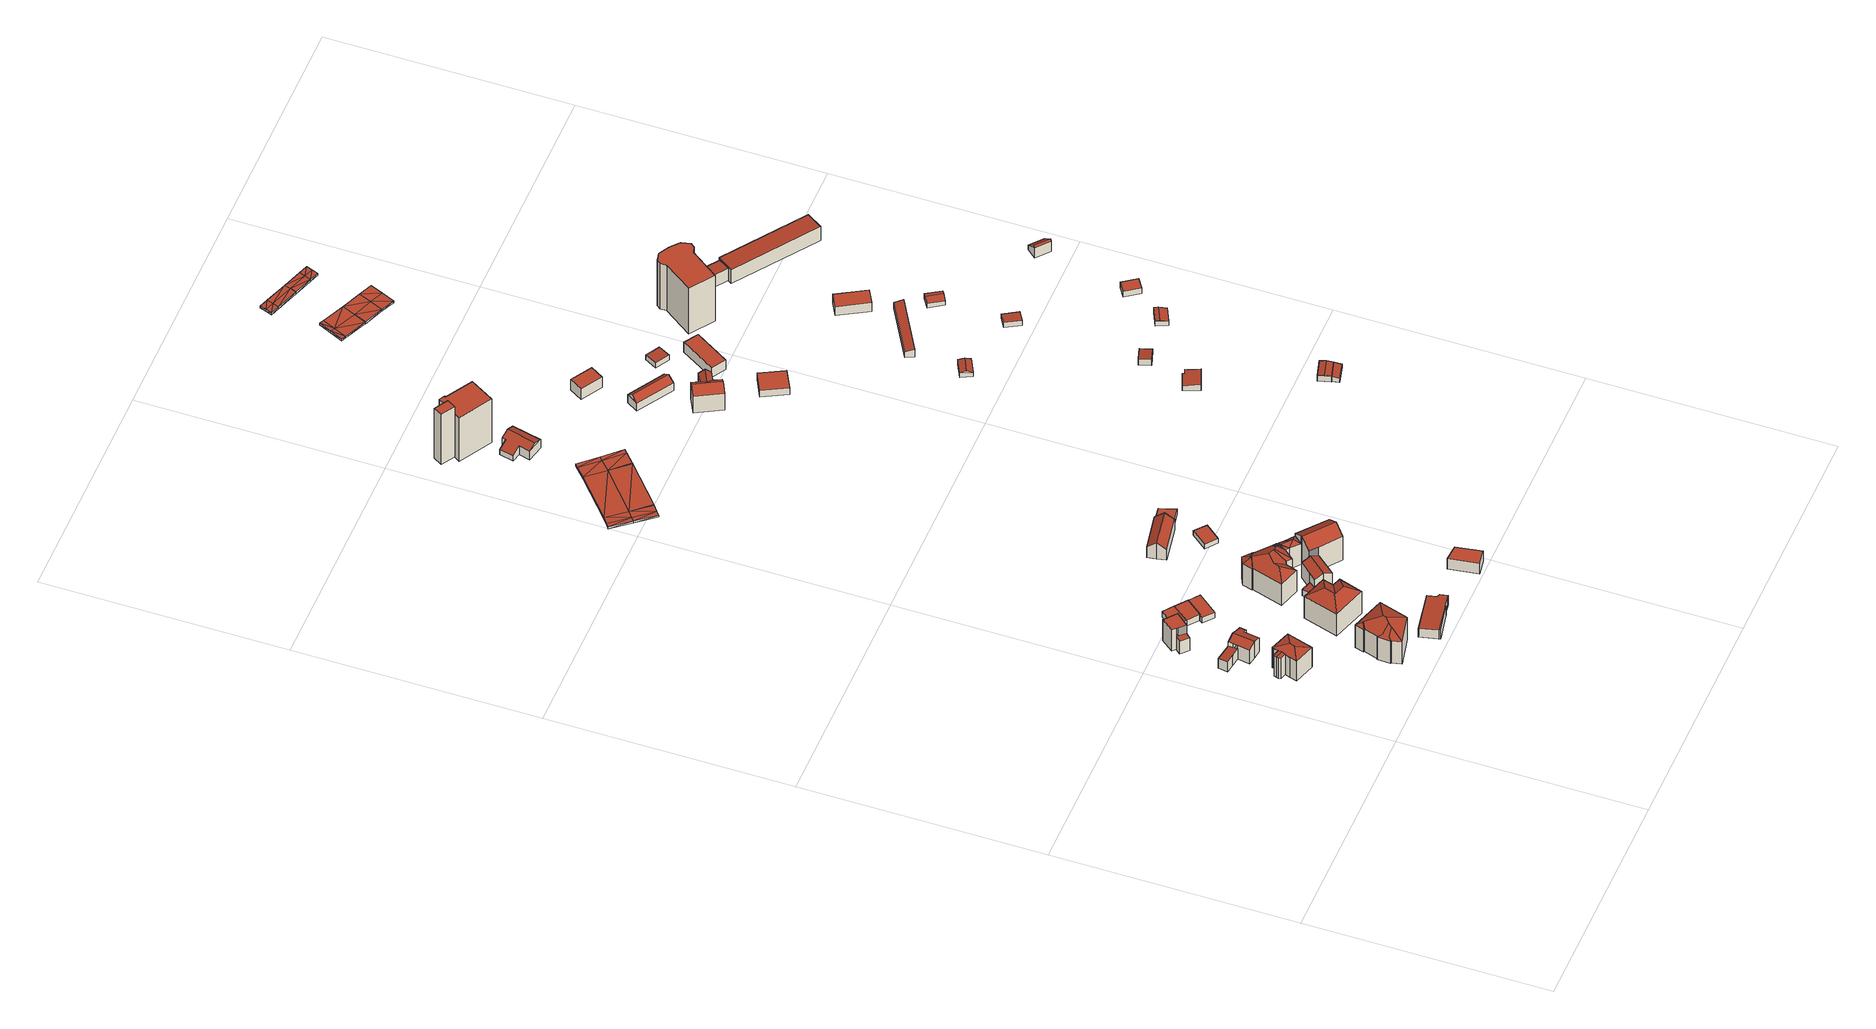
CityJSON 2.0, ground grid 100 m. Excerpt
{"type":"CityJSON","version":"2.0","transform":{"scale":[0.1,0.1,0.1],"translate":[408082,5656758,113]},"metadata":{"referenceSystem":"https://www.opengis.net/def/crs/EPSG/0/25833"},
"CityObjects":{
"building1":{"type":"Building","attributes":{"Gemeindeschluessel":14612000,"Geometrietyp2DReferenz":"3000","function":"31001_9998","roofType":"9999"},"children":["building1-1","building1-2"]},
"building1-1":{"type":"BuildingPart","attributes":{"Dachtyp_tdc":"tdcHipRoof","Dachneigung":15.19,"QualitaetDacherkennung":73,"Geometrietyp2DReferenz":"3000","measuredHeight":11.75,"roofType":"3200"},"parents":["building1"],"geometry":[{"type":"MultiSurface","lod":"2","boundaries":[[[0,1,2,3,4]],[[1,5,6,2]],[[5,7,8,6]],[[7,9,10,8]],[[9,11,12,10]],[[11,13,12]],[[5,1,14]],[[9,7,15]],[[1,0,16,17,18,11,9,15,14]],[[7,5,14,15]],[[3,2,6,8,10,12,19]]],"semantics":{"surfaces":[{"type":"WallSurface"},{"type":"RoofSurface"},{"type":"GroundSurface"}],"values":[0,0,0,0,0,0,1,1,1,1,2]}}]},
"building1-2":{"type":"BuildingPart","attributes":{"Dachtyp_tdc":"tdcFreeFormRoof","Dachneigung":11.85,"QualitaetDacherkennung":52,"Geometrietyp2DReferenz":"3000","measuredHeight":10.92,"roofType":"5000"},"parents":["building1"],"geometry":[{"type":"MultiSurface","lod":"2","boundaries":[[[20,4,3,21]],[[13,22,23,12]],[[22,24,25,23]],[[24,26,27,25]],[[26,28,29,27]],[[28,30,31,29]],[[30,32,33,31]],[[32,20,21,33]],[[28,26,24,22,13,18,34]],[[34,16,4,20,32,30,28]],[[21,3,21,19,12,23,25,27,29,31,33]]],"semantics":{"surfaces":[{"type":"WallSurface"},{"type":"RoofSurface"},{"type":"GroundSurface"}],"values":[0,0,0,0,0,0,0,0,1,1,2]}}]},
"building2":{"type":"Building","attributes":{"Gemeindeschluessel":14612000,"Geometrietyp2DReferenz":"3000","function":"31001_9998","roofType":"9999"},"children":["building2-1","building2-2"]},
"building2-1":{"type":"BuildingPart","attributes":{"Dachtyp_tdc":"tdcGableRoof","Dachneigung":21.05,"QualitaetDacherkennung":69,"Geometrietyp2DReferenz":"3000","measuredHeight":8.68,"roofType":"3100"},"parents":["building2"],"geometry":[{"type":"MultiSurface","lod":"2","boundaries":[[[35,36,37,38]],[[36,39,40,37]],[[39,41,42,40]],[[41,43,44,42]],[[43,45,46,47,44]],[[48,49,50]],[[48,51,52,49]],[[51,53,54,52]],[[53,55,56,54]],[[55,35,38,56]],[[51,48,45,43,41]],[[41,39,36,35,55,53,51]],[[38,37,40,42,44,47,49,52,54,56]]],"semantics":{"surfaces":[{"type":"WallSurface"},{"type":"RoofSurface"},{"type":"GroundSurface"}],"values":[0,0,0,0,0,0,0,0,0,0,1,1,2]}}]},
"building2-2":{"type":"BuildingPart","attributes":{"Dachtyp_tdc":"tdcPolyFlatRoof","Dachneigung":3.79,"QualitaetDacherkennung":69,"Geometrietyp2DReferenz":"3000","measuredHeight":5.28,"roofType":"2100"},"parents":["building2"],"geometry":[{"type":"MultiSurface","lod":"2","boundaries":[[[46,57,58,47]],[[57,59,60,58]],[[59,61,62,60]],[[61,50,49,62]],[[50,61,59,57,46]],[[47,58,60,62,49]]],"semantics":{"surfaces":[{"type":"WallSurface"},{"type":"RoofSurface"},{"type":"GroundSurface"}],"values":[0,0,0,0,1,2]}}]},
"building3":{"type":"Building","attributes":{"Gemeindeschluessel":14612000,"Geometrietyp2DReferenz":"3000","function":"31001_9998","roofType":"9999"},"children":["building3-1","building3-2"]},
"building3-1":{"type":"BuildingPart","attributes":{"Dachtyp_tdc":"tdcPolyFlatRoof","Dachneigung":0,"QualitaetDacherkennung":9,"Geometrietyp2DReferenz":"3000","measuredHeight":6.73,"roofType":"1000"},"parents":["building3"],"geometry":[{"type":"MultiSurface","lod":"2","boundaries":[[[63,64,65,66]],[[64,67,68,65]],[[67,69,70,68]],[[69,67,64,63]],[[66,65,68,70]]],"semantics":{"surfaces":[{"type":"WallSurface"},{"type":"RoofSurface"},{"type":"GroundSurface"}],"values":[0,0,0,1,2]}}]},
"building3-2":{"type":"BuildingPart","attributes":{"Dachtyp_tdc":"tdcPolyFlatRoof","Dachneigung":0,"QualitaetDacherkennung":8,"Geometrietyp2DReferenz":"3000","measuredHeight":11.2,"roofType":"1000"},"parents":["building3"],"geometry":[{"type":"MultiSurface","lod":"2","boundaries":[[[71,72,63,66,73]],[[74,75,76,70,69]],[[75,77,78,76]],[[77,71,73,78]],[[77,75,74,72,71]],[[73,66,70,76,78]]],"semantics":{"surfaces":[{"type":"WallSurface"},{"type":"RoofSurface"},{"type":"GroundSurface"}],"values":[0,0,0,0,1,2]}}]},
"building4":{"type":"Building","attributes":{"Dachtyp_tdc":"tdcFreeFormRoof","Gemeindeschluessel":14612000,"Dachneigung":25.4,"QualitaetDacherkennung":74,"Geometrietyp2DReferenz":"3000","measuredHeight":15.26,"function":"31001_9998","roofType":"5000"},"geometry":[{"type":"Solid","lod":"2","boundaries":[[[[79,80,81,82]],[[80,83,84,81]],[[83,85,86,84]],[[85,87,88,86]],[[87,89,90,88]],[[89,91,92,90]],[[91,93,94,92]],[[93,95,96,94]],[[95,97,98,96]],[[97,79,82,98]],[[99,100,97,95]],[[101,102,99,95,93]],[[103,101,93,91]],[[104,105,103,91,89]],[[104,89,87]],[[105,104,87,85]],[[106,102,101,103,105,85,83]],[[106,83,80]],[[100,99,102,106,80,79]],[[100,79,97]],[[82,81,84,86,88,90,92,94,96,98]]]],"semantics":{"surfaces":[{"type":"WallSurface"},{"type":"RoofSurface"},{"type":"GroundSurface"}],"values":[[0,0,0,0,0,0,0,0,0,0,1,1,1,1,1,1,1,1,1,1,2]]}}]},
"building5":{"type":"Building","attributes":{"Dachtyp_tdc":"tdcPolyFlatRoof","Gemeindeschluessel":14612000,"Dachneigung":0,"QualitaetDacherkennung":0,"Geometrietyp2DReferenz":"3000","BezugspunktDach":"2000","measuredHeight":3,"function":"31001_9998"},"geometry":[{"type":"MultiSurface","lod":"2","boundaries":[[[107,108,109,110]],[[110,109,111,112]],[[109,108,113,111]],[[108,107,114,113]],[[107,110,112,114]],[[112,111,113,114]]],"semantics":{"surfaces":[{"type":"RoofSurface"},{"type":"WallSurface"},{"type":"GroundSurface"}],"values":[0,1,1,1,1,2]}}]},
"building6":{"type":"Building","attributes":{"Dachtyp_tdc":"tdcPolyFlatRoof","Gemeindeschluessel":14612000,"Dachneigung":0,"QualitaetDacherkennung":90,"Geometrietyp2DReferenz":"3000","measuredHeight":3,"function":"31001_9998","roofType":"1000"},"geometry":[{"type":"Solid","lod":"2","boundaries":[[[[115,116,117,118]],[[116,119,120,117]],[[119,121,122,120]],[[121,123,124,122]],[[123,115,118,124]],[[123,121,119,116,115]],[[118,117,120,122,124]]]],"semantics":{"surfaces":[{"type":"WallSurface"},{"type":"RoofSurface"},{"type":"GroundSurface"}],"values":[[0,0,0,0,0,1,2]]}}]},
"building7":{"type":"Building","attributes":{"Dachtyp_tdc":"tdcPolyFlatRoof","Gemeindeschluessel":14612000,"Dachneigung":0,"QualitaetDacherkennung":0,"Geometrietyp2DReferenz":"3000","BezugspunktDach":"2000","measuredHeight":3,"function":"31001_9998"},"geometry":[{"type":"MultiSurface","lod":"2","boundaries":[[[125,126,127,128,129,130]],[[130,129,131,132]],[[129,128,133,131]],[[128,127,134,133]],[[127,126,135,134]],[[126,125,136,135]],[[125,130,132,136]],[[132,131,133,134,135,136]]],"semantics":{"surfaces":[{"type":"RoofSurface"},{"type":"WallSurface"},{"type":"GroundSurface"}],"values":[0,1,1,1,1,1,1,2]}}]},
"building8":{"type":"Building","attributes":{"Dachtyp_tdc":"tdcFreeFormRoof","Gemeindeschluessel":14612000,"Dachneigung":28.64,"QualitaetDacherkennung":70,"Geometrietyp2DReferenz":"3000","measuredHeight":14.64,"function":"31001_9998","roofType":"5000"},"geometry":[{"type":"Solid","lod":"2","boundaries":[[[[137,138,139,140]],[[138,141,142,139]],[[141,143,144,142]],[[143,145,146,144]],[[145,147,148,146]],[[147,137,140,148]],[[149,147,145]],[[150,149,145,143]],[[151,152,150,143,141]],[[151,141,138]],[[152,151,138,137]],[[149,150,152,137,147]],[[140,139,142,144,146,148]]]],"semantics":{"surfaces":[{"type":"WallSurface"},{"type":"RoofSurface"},{"type":"GroundSurface"}],"values":[[0,0,0,0,0,0,1,1,1,1,1,1,2]]}}]},
"building9":{"type":"Building","attributes":{"Gemeindeschluessel":14612000,"Geometrietyp2DReferenz":"3000","function":"31001_9998","roofType":"9999"},"children":["building9-1","building9-2"]},
"building9-1":{"type":"BuildingPart","attributes":{"Dachtyp_tdc":"tdcPolyFlatRoof","Dachneigung":2.69,"QualitaetDacherkennung":84,"Geometrietyp2DReferenz":"3000","measuredHeight":4.83,"roofType":"2100"},"parents":["building9"],"geometry":[{"type":"MultiSurface","lod":"2","boundaries":[[[153,154,155,156]],[[154,157,158,155]],[[157,159,160,158]],[[159,161,162,160]],[[161,163,164,162]],[[163,165,166,164]],[[167,153,156,168]],[[167,165,163,161,159,157,154,153]],[[156,155,158,160,162,164,166,168]]],"semantics":{"surfaces":[{"type":"WallSurface"},{"type":"RoofSurface"},{"type":"GroundSurface"}],"values":[0,0,0,0,0,0,0,1,2]}}]},
"building9-2":{"type":"BuildingPart","attributes":{"Dachtyp_tdc":"tdcPolyFlatRoof","Dachneigung":0,"QualitaetDacherkennung":30,"Geometrietyp2DReferenz":"3000","measuredHeight":4.87,"roofType":"1000"},"parents":["building9"],"geometry":[{"type":"MultiSurface","lod":"2","boundaries":[[[169,170,171,172]],[[170,173,174,171]],[[173,167,168,174]],[[169,172,166,165]],[[165,167,173,170,169]],[[172,171,174,168,166]]],"semantics":{"surfaces":[{"type":"WallSurface"},{"type":"RoofSurface"},{"type":"GroundSurface"}],"values":[0,0,0,0,1,2]}}]},
"building10":{"type":"Building","attributes":{"Dachtyp_tdc":"tdcPolyFlatRoof","Gemeindeschluessel":14612000,"Dachneigung":6.75,"QualitaetDacherkennung":58,"Geometrietyp2DReferenz":"3000","measuredHeight":3.5,"function":"31001_9998","roofType":"2100"},"geometry":[{"type":"Solid","lod":"2","boundaries":[[[[175,176,177,178]],[[176,179,180,177]],[[179,181,182,180]],[[181,175,178,182]],[[181,179,176,175]],[[178,177,180,182]]]],"semantics":{"surfaces":[{"type":"WallSurface"},{"type":"RoofSurface"},{"type":"GroundSurface"}],"values":[[0,0,0,0,1,2]]}}]},
"building11":{"type":"Building","attributes":{"Dachtyp_tdc":"tdcFreeFormRoof","Gemeindeschluessel":14612000,"Dachneigung":32.36,"QualitaetDacherkennung":22,"Geometrietyp2DReferenz":"3000","measuredHeight":15.24,"function":"31001_9998","roofType":"5000"},"geometry":[{"type":"Solid","lod":"2","boundaries":[[[[183,184,185,186]],[[184,187,188,185]],[[187,189,190,188]],[[189,191,192,190]],[[191,193,194,192]],[[193,195,196,194]],[[195,197,198,196]],[[197,199,200,198]],[[199,201,202,200]],[[201,203,204,202]],[[203,205,206,204]],[[205,207,208,206]],[[207,209,210,208]],[[209,211,212,210]],[[211,213,214,212]],[[213,215,216,214]],[[215,217,218,216]],[[217,219,220,218]],[[219,221,222,220]],[[221,223,224,222]],[[223,225,226,224]],[[225,227,228,226]],[[227,229,230,228]],[[229,183,186,230]],[[231,232,233,234,227,225]],[[231,225,223]],[[232,231,223,221]],[[235,233,232,221,219]],[[236,235,219,217]],[[237,238,239,236,217,215]],[[240,213,211]],[[241,213,240]],[[242,213,241]],[[242,215,213]],[[243,215,242]],[[215,243,237]],[[240,211,209]],[[207,240,209]],[[205,240,207]],[[203,240,205]],[[240,203,241]],[[199,241,203]],[[241,199,242]],[[243,242,199,197]],[[237,243,197,195]],[[238,237,195,193]],[[239,238,193,191]],[[244,245,234,233,235,236,239,191,189]],[[246,244,189,187]],[[246,187,184]],[[245,244,246,184,183]],[[245,183,229]],[[234,245,229,227]],[[199,203,201]],[[186,185,188,190,192,194,196,198,200,202,204,206,208,210,212,214,216,218,220,222,224,226,228,230]]]],"semantics":{"surfaces":[{"type":"WallSurface"},{"type":"RoofSurface"},{"type":"GroundSurface"}],"values":[[0,0,0,0,0,0,0,0,0,0,0,0,0,0,0,0,0,0,0,0,0,0,0,0,1,1,1,1,1,1,1,1,1,1,1,1,1,1,1,1,1,1,1,1,1,1,1,1,1,1,1,1,1,0,2]]}}]},
"building12":{"type":"Building","attributes":{"Gemeindeschluessel":14612000,"Geometrietyp2DReferenz":"3000","function":"31001_9998","roofType":"9999"},"children":["building12-1","building12-2"]},
"building12-1":{"type":"BuildingPart","attributes":{"Dachtyp_tdc":"tdcGableRoof","Dachneigung":25.32,"QualitaetDacherkennung":69,"Geometrietyp2DReferenz":"3000","measuredHeight":9.62,"roofType":"3100"},"parents":["building12"],"geometry":[{"type":"MultiSurface","lod":"2","boundaries":[[[247,248,249,250]],[[248,251,252,249]],[[251,253,254,252]],[[253,255,256,254]],[[255,257,258,256]],[[257,259,260,258]],[[261,247,250,262]],[[263,259,257,255,253,251,248]],[[248,247,261,264,263]],[[250,249,252,254,256,258,260,265,266,262]]],"semantics":{"surfaces":[{"type":"WallSurface"},{"type":"RoofSurface"},{"type":"GroundSurface"}],"values":[0,0,0,0,0,0,0,1,1,2]}}]},
"building12-2":{"type":"BuildingPart","attributes":{"Dachtyp_tdc":"tdcGableRoof","Dachneigung":31.46,"QualitaetDacherkennung":57,"Geometrietyp2DReferenz":"3000","measuredHeight":15.64,"roofType":"3100"},"parents":["building12"],"geometry":[{"type":"MultiSurface","lod":"2","boundaries":[[[267,268,260,259]],[[268,269,270,260]],[[269,271,272,270]],[[271,273,274,272]],[[273,275,276,274]],[[275,277,278,276]],[[277,279,280,278]],[[279,281,261,262,280]],[[277,275,273,271,269]],[[269,268,267,282,281,279,277]],[[266,265,260,270,272,274,276,278,280,262]]],"semantics":{"surfaces":[{"type":"WallSurface"},{"type":"RoofSurface"},{"type":"GroundSurface"}],"values":[0,0,0,0,0,0,0,0,1,1,2]}}]},
"building13":{"type":"Building","attributes":{"Dachtyp_tdc":"tdcPolyFlatRoof","Gemeindeschluessel":14612000,"Dachneigung":0,"QualitaetDacherkennung":87,"Geometrietyp2DReferenz":"3000","measuredHeight":5.66,"function":"31001_9998","roofType":"1000"},"geometry":[{"type":"Solid","lod":"2","boundaries":[[[[283,284,285,286]],[[284,287,288,285]],[[287,289,290,288]],[[289,283,286,290]],[[289,287,284,283]],[[286,285,288,290]]]],"semantics":{"surfaces":[{"type":"WallSurface"},{"type":"RoofSurface"},{"type":"GroundSurface"}],"values":[[0,0,0,0,1,2]]}}]},
"building14":{"type":"Building","attributes":{"Dachtyp_tdc":"tdcGableRoof","Gemeindeschluessel":14612000,"Dachneigung":36.76,"QualitaetDacherkennung":77,"Geometrietyp2DReferenz":"3000","measuredHeight":8.56,"function":"31001_9998","roofType":"3100"},"geometry":[{"type":"Solid","lod":"2","boundaries":[[[[291,292,293,294]],[[292,295,296,293]],[[295,297,298,296]],[[297,299,300,298]],[[299,301,302,300]],[[301,303,304,302]],[[303,291,294,304]],[[299,297,295,292]],[[292,291,303,301,299]],[[294,293,296,298,300,302,304]]]],"semantics":{"surfaces":[{"type":"WallSurface"},{"type":"RoofSurface"},{"type":"GroundSurface"}],"values":[[0,0,0,0,0,0,0,1,1,2]]}}]},
"building15":{"type":"Building","attributes":{"Dachtyp_tdc":"tdcPolyFlatRoof","Gemeindeschluessel":14612000,"Dachneigung":0,"QualitaetDacherkennung":52,"Geometrietyp2DReferenz":"3000","measuredHeight":2.34,"function":"31001_9998","roofType":"1000"},"geometry":[{"type":"Solid","lod":"2","boundaries":[[[[305,306,307,308]],[[306,309,310,307]],[[309,311,312,310]],[[311,305,308,312]],[[311,309,306,305]],[[308,307,310,312]]]],"semantics":{"surfaces":[{"type":"WallSurface"},{"type":"RoofSurface"},{"type":"GroundSurface"}],"values":[[0,0,0,0,1,2]]}}]},
"building16":{"type":"Building","attributes":{"Dachtyp_tdc":"tdcPolyFlatRoof","Gemeindeschluessel":14612000,"Dachneigung":8.76,"QualitaetDacherkennung":75,"Geometrietyp2DReferenz":"3000","measuredHeight":3.19,"function":"31001_9998","roofType":"2100"},"geometry":[{"type":"Solid","lod":"2","boundaries":[[[[313,314,302,315]],[[314,316,298,302]],[[316,317,318,298]],[[317,313,315,318]],[[317,316,314,313]],[[315,302,298,318]]]],"semantics":{"surfaces":[{"type":"WallSurface"},{"type":"RoofSurface"},{"type":"GroundSurface"}],"values":[[0,0,0,0,1,2]]}}]},
"building17":{"type":"Building","attributes":{"Dachtyp_tdc":"tdcPolyFlatRoof","Gemeindeschluessel":14612000,"Dachneigung":0,"QualitaetDacherkennung":50,"Geometrietyp2DReferenz":"3000","measuredHeight":2.84,"function":"31001_9998","roofType":"1000"},"geometry":[{"type":"Solid","lod":"2","boundaries":[[[[319,320,315,321]],[[320,322,318,315]],[[322,323,324,318]],[[323,319,321,324]],[[323,322,320,319]],[[321,315,318,324]]]],"semantics":{"surfaces":[{"type":"WallSurface"},{"type":"RoofSurface"},{"type":"GroundSurface"}],"values":[[0,0,0,0,1,2]]}}]},
"building18":{"type":"Building","attributes":{"Stand_DGM":"2016","Stand_Basis-DLM":"2021","Gemeindeschluessel":"14612000","ObjektHoehe":1,"Stand_Laserscan":"2016","BodenHoehe":113.27,"Stand_3D-Stadtmodell":"2023","Geometrietyp2DReferenz":2000,"AbsoluteHoehe":114.27,"measuredHeight":1,"function":"53001_1800","roofType":"9999"},"geometry":[{"type":"MultiSurface","lod":"2","boundaries":[[[325,326,327]],[[325,327,328]],[[329,330,331]],[[329,331,326]],[[329,326,325]],[[332,333,334]],[[332,334,335]],[[332,335,329]],[[329,335,330]],[[336,337,332]],[[332,337,338]],[[332,338,333]],[[339,340,337]],[[339,337,336]],[[341,325,328]],[[341,328,342]],[[343,329,325]],[[343,325,341]],[[344,332,329]],[[344,329,343]],[[345,336,344]],[[344,336,332]],[[346,339,336]],[[346,336,345]],[[328,327,347]],[[328,347,348]],[[327,326,349]],[[327,349,347]],[[326,331,350]],[[326,350,349]],[[331,330,351]],[[331,351,350]],[[330,335,352]],[[330,352,351]],[[335,334,353]],[[335,353,352]],[[334,333,354]],[[334,354,353]],[[333,338,355]],[[333,355,354]],[[338,337,356]],[[338,356,355]],[[337,340,357]],[[337,357,356]],[[340,339,358]],[[340,358,357]],[[339,346,359]],[[339,359,358]],[[346,345,360]],[[346,360,359]],[[345,344,361]],[[345,361,360]],[[344,343,362]],[[344,362,361]],[[343,341,363]],[[343,363,362]],[[341,342,364]],[[341,364,363]],[[342,328,348]],[[342,348,364]],[[365,366,361]],[[366,358,359]],[[360,366,359]],[[347,349,367]],[[348,347,367]],[[350,351,368]],[[349,350,368]],[[367,349,368]],[[353,354,365]],[[352,353,365]],[[368,352,365]],[[351,352,368]],[[365,356,366]],[[355,356,365]],[[354,355,365]],[[356,357,358]],[[366,356,358]],[[348,367,363]],[[364,348,363]],[[367,368,362]],[[363,367,362]],[[368,365,361]],[[362,368,361]],[[361,366,360]]],"semantics":{"surfaces":[{"type":"RoofSurface"},{"type":"WallSurface"},{"type":"GroundSurface"}],"values":[0,0,0,0,0,0,0,0,0,0,0,0,0,0,0,0,0,0,0,0,0,0,0,0,1,1,1,1,1,1,1,1,1,1,1,1,1,1,1,1,1,1,1,1,1,1,1,1,1,1,1,1,1,1,1,1,1,1,1,1,2,2,2,2,2,2,2,2,2,2,2,2,2,2,2,2,2,2,2,2,2,2,2,2]}}]},
"building19":{"type":"Building","attributes":{"Gemeindeschluessel":14612000,"Geometrietyp2DReferenz":"3000","function":"31001_9998","roofType":"9999"},"children":["building19-1","building19-2"]},
"building19-1":{"type":"BuildingPart","attributes":{"Dachtyp_tdc":"tdcPolyFlatRoof","Dachneigung":0,"QualitaetDacherkennung":47,"Geometrietyp2DReferenz":"3000","measuredHeight":23.26,"roofType":"1000"},"parents":["building19"],"geometry":[{"type":"MultiSurface","lod":"2","boundaries":[[[369,370,371,372]],[[370,373,374,371]],[[370,369,375,376,377,378,379,373]],[[374,380,381,382,383,384,372,371]],[[373,379,380,374]],[[379,378,381,380]],[[377,376,383,382]],[[376,375,384,383]],[[375,369,372,384]]],"semantics":{"surfaces":[{"type":"WallSurface"},{"type":"RoofSurface"},{"type":"GroundSurface"}],"values":[0,0,1,2,0,0,0,0,0]}}]},
"building19-2":{"type":"BuildingPart","attributes":{"Dachtyp_tdc":"tdcPolyFlatRoof","Dachneigung":0,"QualitaetDacherkennung":40,"Geometrietyp2DReferenz":"3000","measuredHeight":26.59,"roofType":"1000"},"parents":["building19"],"geometry":[{"type":"MultiSurface","lod":"2","boundaries":[[[385,386,387,381,378]],[[386,388,389,387]],[[388,390,377,382,389]],[[390,388,386,385]],[[381,387,389,382]]],"semantics":{"surfaces":[{"type":"WallSurface"},{"type":"RoofSurface"},{"type":"GroundSurface"}],"values":[0,0,0,1,2]}}]},
"building20":{"type":"Building","attributes":{"Dachtyp_tdc":"tdcFreeFormRoof","Gemeindeschluessel":14612000,"Dachneigung":23.65,"QualitaetDacherkennung":75,"Geometrietyp2DReferenz":"3000","measuredHeight":5.96,"function":"31001_9998","roofType":"5000"},"geometry":[{"type":"Solid","lod":"2","boundaries":[[[[391,392,393,394]],[[392,395,396,393]],[[395,397,398,396]],[[397,399,400,398]],[[399,401,402,400]],[[401,403,404,402]],[[403,405,406,404]],[[405,391,394,406]],[[391,405,407,408]],[[408,407,403,401,399,397,395,392]],[[392,391,408]],[[405,403,407]],[[394,393,396,398,400,402,404,406]]]],"semantics":{"surfaces":[{"type":"WallSurface"},{"type":"RoofSurface"},{"type":"GroundSurface"}],"values":[[0,0,0,0,0,0,0,0,1,1,0,0,2]]}}]},
"building21":{"type":"Building","attributes":{"Dachtyp_tdc":"tdcFreeFormRoof","Gemeindeschluessel":14612000,"Dachneigung":34.49,"QualitaetDacherkennung":73,"Geometrietyp2DReferenz":"3000","measuredHeight":11.34,"function":"31001_9998","roofType":"5000"},"geometry":[{"type":"Solid","lod":"2","boundaries":[[[[409,410,411,412]],[[410,413,414,411]],[[413,415,416,414]],[[415,417,418,416]],[[417,419,420,418]],[[419,421,422,420]],[[421,423,424,422]],[[423,409,412,424]],[[425,426,427,423,421]],[[428,425,421,419]],[[428,419,417]],[[429,426,425,428,417,415]],[[430,429,415,413]],[[430,413,410]],[[427,426,429,430,410,409]],[[427,409,423]],[[412,411,414,416,418,420,422,424]]]],"semantics":{"surfaces":[{"type":"WallSurface"},{"type":"RoofSurface"},{"type":"GroundSurface"}],"values":[[0,0,0,0,0,0,0,0,1,1,0,1,1,0,1,0,2]]}}]},
"building22":{"type":"Building","attributes":{"Dachtyp_tdc":"tdcGableRoof","Gemeindeschluessel":14612000,"Dachneigung":34.92,"QualitaetDacherkennung":82,"Geometrietyp2DReferenz":"3000","measuredHeight":5.95,"function":"31001_9998","roofType":"3100"},"geometry":[{"type":"Solid","lod":"2","boundaries":[[[[431,432,433,434]],[[432,435,436,433]],[[435,437,438,436]],[[437,431,434,438]],[[435,432,439]],[[431,437,440]],[[432,431,440,439]],[[437,435,439,440]],[[434,433,436,438]]]],"semantics":{"surfaces":[{"type":"WallSurface"},{"type":"RoofSurface"},{"type":"GroundSurface"}],"values":[[0,0,0,0,0,0,1,1,2]]}}]},
"building23":{"type":"Building","attributes":{"Dachtyp_tdc":"tdcPolyFlatRoof","Gemeindeschluessel":14612000,"Dachneigung":0,"QualitaetDacherkennung":47,"Geometrietyp2DReferenz":"3000","measuredHeight":5.6,"function":"31001_9998","roofType":"1000"},"geometry":[{"type":"Solid","lod":"2","boundaries":[[[[441,442,443,444]],[[442,445,446,443]],[[445,447,448,446]],[[447,441,444,448]],[[447,445,442,441]],[[444,443,446,448]]]],"semantics":{"surfaces":[{"type":"WallSurface"},{"type":"RoofSurface"},{"type":"GroundSurface"}],"values":[[0,0,0,0,1,2]]}}]},
"building24":{"type":"Building","attributes":{"Dachtyp_tdc":"tdcPolyFlatRoof","Gemeindeschluessel":14612000,"Dachneigung":0,"QualitaetDacherkennung":85,"Geometrietyp2DReferenz":"3000","measuredHeight":3.58,"function":"31001_9998","roofType":"1000"},"geometry":[{"type":"Solid","lod":"2","boundaries":[[[[449,450,451,452]],[[450,453,454,451]],[[453,455,456,454]],[[455,449,452,456]],[[455,453,450,449]],[[452,451,454,456]]]],"semantics":{"surfaces":[{"type":"WallSurface"},{"type":"RoofSurface"},{"type":"GroundSurface"}],"values":[[0,0,0,0,1,2]]}}]},
"building25":{"type":"Building","attributes":{"Dachtyp_tdc":"tdcPolyFlatRoof","Gemeindeschluessel":14612000,"Dachneigung":2.97,"QualitaetDacherkennung":82,"Geometrietyp2DReferenz":"3000","measuredHeight":2.67,"function":"31001_9998","roofType":"2100"},"geometry":[{"type":"Solid","lod":"2","boundaries":[[[[457,458,459,460]],[[458,461,462,459]],[[461,463,464,462]],[[463,457,460,464]],[[463,461,458,457]],[[460,459,462,464]]]],"semantics":{"surfaces":[{"type":"WallSurface"},{"type":"RoofSurface"},{"type":"GroundSurface"}],"values":[[0,0,0,0,1,2]]}}]},
"building26":{"type":"Building","attributes":{"Dachtyp_tdc":"tdcPolyFlatRoof","Gemeindeschluessel":14612000,"Dachneigung":0,"QualitaetDacherkennung":75,"Geometrietyp2DReferenz":"3000","measuredHeight":5.14,"function":"31001_9998","roofType":"1000"},"geometry":[{"type":"Solid","lod":"2","boundaries":[[[[465,466,467,468]],[[466,469,470,467]],[[469,471,472,470]],[[471,465,468,472]],[[471,469,466,465]],[[468,467,470,472]]]],"semantics":{"surfaces":[{"type":"WallSurface"},{"type":"RoofSurface"},{"type":"GroundSurface"}],"values":[[0,0,0,0,1,2]]}}]},
"building27":{"type":"Building","attributes":{"Dachtyp_tdc":"tdcPolyFlatRoof","Gemeindeschluessel":14612000,"Dachneigung":4.5,"QualitaetDacherkennung":83,"Geometrietyp2DReferenz":"3000","measuredHeight":3.1,"function":"31001_9998","roofType":"2100"},"geometry":[{"type":"Solid","lod":"2","boundaries":[[[[473,474,475,476]],[[474,477,478,475]],[[477,479,480,478]],[[479,481,482,480]],[[481,483,484,482]],[[483,473,476,484]],[[483,481,479,477,474,473]],[[476,475,478,480,482,484]]]],"semantics":{"surfaces":[{"type":"WallSurface"},{"type":"RoofSurface"},{"type":"GroundSurface"}],"values":[[0,0,0,0,0,0,1,2]]}}]},
"building28":{"type":"Building","attributes":{"Dachtyp_tdc":"tdcGableRoof","Gemeindeschluessel":14612000,"Dachneigung":18.04,"QualitaetDacherkennung":80,"Geometrietyp2DReferenz":"3000","measuredHeight":3.17,"function":"31001_9998","roofType":"3100"},"geometry":[{"type":"Solid","lod":"2","boundaries":[[[[485,486,487,488]],[[486,489,490,487]],[[489,491,492,490]],[[491,485,488,492]],[[489,486,493]],[[485,491,494]],[[486,485,494,493]],[[491,489,493,494]],[[488,487,490,492]]]],"semantics":{"surfaces":[{"type":"WallSurface"},{"type":"RoofSurface"},{"type":"GroundSurface"}],"values":[[0,0,0,0,0,0,1,1,2]]}}]},
"building29":{"type":"Building","attributes":{"Dachtyp_tdc":"tdcPolyFlatRoof","Gemeindeschluessel":14612000,"Dachneigung":14.22,"QualitaetDacherkennung":56,"Geometrietyp2DReferenz":"3000","measuredHeight":2.82,"function":"31001_9998","roofType":"2100"},"geometry":[{"type":"Solid","lod":"2","boundaries":[[[[495,496,497,498]],[[496,499,500,497]],[[499,501,502,500]],[[501,495,498,502]],[[501,499,496,495]],[[498,497,500,502]]]],"semantics":{"surfaces":[{"type":"WallSurface"},{"type":"RoofSurface"},{"type":"GroundSurface"}],"values":[[0,0,0,0,1,2]]}}]},
"building30":{"type":"Building","attributes":{"Dachtyp_tdc":"tdcGableRoof","Gemeindeschluessel":14612000,"Dachneigung":10.03,"QualitaetDacherkennung":71,"Geometrietyp2DReferenz":"3000","measuredHeight":3.38,"function":"31001_9998","roofType":"3100"},"geometry":[{"type":"Solid","lod":"2","boundaries":[[[[503,504,505,506]],[[504,499,507,505]],[[499,496,508,507]],[[496,503,506,508]],[[499,504,509]],[[503,496,510]],[[504,503,510,509]],[[496,499,509,510]],[[506,505,507,508]]]],"semantics":{"surfaces":[{"type":"WallSurface"},{"type":"RoofSurface"},{"type":"GroundSurface"}],"values":[[0,0,0,0,0,0,1,1,2]]}}]},
"building31":{"type":"Building","attributes":{"Dachtyp_tdc":"tdcPolyFlatRoof","Gemeindeschluessel":14612000,"Dachneigung":14.08,"QualitaetDacherkennung":51,"Geometrietyp2DReferenz":"3000","measuredHeight":3.25,"function":"31001_9998","roofType":"2100"},"geometry":[{"type":"Solid","lod":"2","boundaries":[[[[511,512,513,514]],[[512,515,516,513]],[[515,517,518,516]],[[517,511,514,518]],[[517,515,512,511]],[[514,513,516,518]]]],"semantics":{"surfaces":[{"type":"WallSurface"},{"type":"RoofSurface"},{"type":"GroundSurface"}],"values":[[0,0,0,0,1,2]]}}]},
"building32":{"type":"Building","attributes":{"Stand_DGM":"2016","Stand_Basis-DLM":"2021","Gemeindeschluessel":"14612000","ObjektHoehe":1,"Stand_Laserscan":"2016","BodenHoehe":116.25,"Stand_3D-Stadtmodell":"2023","Geometrietyp2DReferenz":2000,"AbsoluteHoehe":117.25,"measuredHeight":1,"function":"53001_1800","roofType":"9999"},"geometry":[{"type":"MultiSurface","lod":"2","boundaries":[[[519,520,521]],[[521,520,522]],[[523,519,524]],[[524,519,521]],[[525,523,524]],[[525,524,526]],[[527,525,528]],[[528,525,526]],[[529,530,519]],[[519,530,520]],[[531,532,523]],[[523,532,529]],[[523,529,519]],[[533,534,525]],[[525,534,523]],[[523,534,531]],[[535,533,527]],[[527,533,525]],[[520,530,536]],[[520,536,537]],[[530,529,538]],[[530,538,536]],[[529,532,539]],[[529,539,538]],[[532,531,540]],[[532,540,539]],[[531,534,541]],[[531,541,540]],[[534,533,542]],[[534,542,541]],[[533,535,543]],[[533,543,542]],[[535,527,544]],[[535,544,543]],[[527,528,545]],[[527,545,544]],[[528,526,546]],[[528,546,545]],[[526,524,547]],[[526,547,546]],[[524,521,548]],[[524,548,547]],[[521,522,549]],[[521,549,548]],[[522,520,537]],[[522,537,549]],[[550,536,538]],[[537,536,550]],[[551,539,540]],[[538,539,551]],[[550,538,551]],[[552,541,542]],[[551,541,552]],[[540,541,551]],[[544,542,543]],[[552,542,544]],[[548,537,550]],[[549,537,548]],[[547,550,551]],[[548,550,547]],[[547,551,552]],[[545,552,544]],[[546,552,545]],[[546,547,552]]],"semantics":{"surfaces":[{"type":"RoofSurface"},{"type":"WallSurface"},{"type":"GroundSurface"}],"values":[0,0,0,0,0,0,0,0,0,0,0,0,0,0,0,0,0,0,1,1,1,1,1,1,1,1,1,1,1,1,1,1,1,1,1,1,1,1,1,1,1,1,1,1,1,1,2,2,2,2,2,2,2,2,2,2,2,2,2,2,2,2,2,2]}}]},
"building33":{"type":"Building","attributes":{"Dachtyp_tdc":"tdcPolyFlatRoof","Gemeindeschluessel":14612000,"Dachneigung":14.58,"QualitaetDacherkennung":75,"Geometrietyp2DReferenz":"3000","measuredHeight":3.93,"function":"31001_9998","roofType":"2100"},"geometry":[{"type":"Solid","lod":"2","boundaries":[[[[553,554,555,556]],[[554,557,558,555]],[[557,559,560,558]],[[559,553,556,560]],[[559,557,554,553]],[[556,555,558,560]]]],"semantics":{"surfaces":[{"type":"WallSurface"},{"type":"RoofSurface"},{"type":"GroundSurface"}],"values":[[0,0,0,0,1,2]]}}]},
"building34":{"type":"Building","attributes":{"Dachtyp_tdc":"tdcPolyFlatRoof","Gemeindeschluessel":14612000,"Dachneigung":0,"QualitaetDacherkennung":39,"Geometrietyp2DReferenz":"3000","measuredHeight":24.13,"function":"31001_2000","roofType":"1000"},"geometry":[{"type":"Solid","lod":"2","boundaries":[[[[561,562,563,564]],[[562,565,566,563]],[[565,567,568,566]],[[567,569,570,568]],[[569,571,572,570]],[[571,573,574,572]],[[573,575,576,574]],[[575,577,578,576]],[[577,579,580,578]],[[579,581,582,580]],[[581,583,584,582]],[[583,585,586,584]],[[585,561,564,586]],[[585,583,581,579,577,575,573,571,569,567,565,562,561]],[[564,563,566,568,570,572,574,576,578,580,582,584,586]]]],"semantics":{"surfaces":[{"type":"WallSurface"},{"type":"RoofSurface"},{"type":"GroundSurface"}],"values":[[0,0,0,0,0,0,0,0,0,0,0,0,0,1,2]]}}]},
"building35":{"type":"Building","attributes":{"Stand_DGM":"2016","Stand_Basis-DLM":"2021","Gemeindeschluessel":"14612000","ObjektHoehe":1,"Stand_Laserscan":"2016","BodenHoehe":113.22,"Stand_3D-Stadtmodell":"2023","Geometrietyp2DReferenz":2000,"AbsoluteHoehe":114.22,"measuredHeight":1,"function":"53001_1800","roofType":"9999"},"geometry":[{"type":"MultiSurface","lod":"2","boundaries":[[[587,588,589]],[[587,589,590]],[[591,592,593]],[[593,592,587]],[[593,587,590]],[[594,591,593]],[[594,593,595]],[[596,594,595]],[[596,595,597]],[[593,590,598]],[[590,589,599]],[[590,599,600]],[[598,590,600]],[[595,593,598]],[[595,598,601]],[[597,595,601]],[[597,601,602]],[[589,588,603]],[[589,603,604]],[[588,587,605]],[[588,605,603]],[[587,592,606]],[[587,606,605]],[[592,591,607]],[[592,607,606]],[[591,594,608]],[[591,608,607]],[[594,596,609]],[[594,609,608]],[[596,597,610]],[[596,610,609]],[[597,602,611]],[[597,611,610]],[[602,601,612]],[[602,612,611]],[[601,598,613]],[[601,613,612]],[[598,600,614]],[[598,614,613]],[[600,599,615]],[[600,615,614]],[[599,589,604]],[[599,604,615]],[[615,604,616]],[[614,615,616]],[[613,616,617]],[[614,616,613]],[[613,617,618]],[[612,613,618]],[[612,618,610]],[[611,612,610]],[[604,603,605]],[[616,604,605]],[[617,606,607]],[[605,606,617]],[[616,605,617]],[[617,607,608]],[[618,617,608]],[[618,608,609]],[[610,618,609]]],"semantics":{"surfaces":[{"type":"RoofSurface"},{"type":"WallSurface"},{"type":"GroundSurface"}],"values":[0,0,0,0,0,0,0,0,0,0,0,0,0,0,0,0,0,1,1,1,1,1,1,1,1,1,1,1,1,1,1,1,1,1,1,1,1,1,1,1,1,1,1,2,2,2,2,2,2,2,2,2,2,2,2,2,2,2,2,2]}}]},
"building36":{"type":"Building","attributes":{"Dachtyp_tdc":"tdcPolyFlatRoof","Gemeindeschluessel":14612000,"Dachneigung":4.67,"QualitaetDacherkennung":80,"Geometrietyp2DReferenz":"3000","measuredHeight":2.57,"function":"31001_9998","roofType":"2100"},"geometry":[{"type":"Solid","lod":"2","boundaries":[[[[619,620,621,622]],[[620,623,624,621]],[[623,625,626,624]],[[625,619,622,626]],[[625,623,620,619]],[[622,621,624,626]]]],"semantics":{"surfaces":[{"type":"WallSurface"},{"type":"RoofSurface"},{"type":"GroundSurface"}],"values":[[0,0,0,0,1,2]]}}]},
"building37":{"type":"Building","attributes":{"Dachtyp_tdc":"tdcPolyFlatRoof","Gemeindeschluessel":14612000,"Dachneigung":0,"QualitaetDacherkennung":82,"Geometrietyp2DReferenz":"3000","measuredHeight":4.64,"function":"31001_9998","roofType":"1000"},"geometry":[{"type":"Solid","lod":"2","boundaries":[[[[627,628,629,630]],[[628,631,632,629]],[[631,633,634,632]],[[633,627,630,634]],[[633,631,628,627]],[[630,629,632,634]]]],"semantics":{"surfaces":[{"type":"WallSurface"},{"type":"RoofSurface"},{"type":"GroundSurface"}],"values":[[0,0,0,0,1,2]]}}]},
"building38":{"type":"Building","attributes":{"Dachtyp_tdc":"tdcPolyFlatRoof","Gemeindeschluessel":14612000,"Dachneigung":3.93,"QualitaetDacherkennung":72,"Geometrietyp2DReferenz":"3000","measuredHeight":6.49,"function":"31001_2000","roofType":"2100"},"geometry":[{"type":"Solid","lod":"2","boundaries":[[[[635,636,637,638]],[[636,639,640,637]],[[639,641,642,640]],[[641,643,644,642]],[[643,645,646,644]],[[645,635,638,646]],[[645,643,641,639,636,635]],[[638,637,640,642,644,646]]]],"semantics":{"surfaces":[{"type":"WallSurface"},{"type":"RoofSurface"},{"type":"GroundSurface"}],"values":[[0,0,0,0,0,0,1,2]]}}]},
"building39":{"type":"Building","attributes":{"Dachtyp_tdc":"tdcGableRoof","Gemeindeschluessel":14612000,"Dachneigung":15.97,"QualitaetDacherkennung":57,"Geometrietyp2DReferenz":"3000","measuredHeight":3.04,"function":"31001_9998","roofType":"3100"},"geometry":[{"type":"Solid","lod":"2","boundaries":[[[[647,648,649,650]],[[648,651,652,649]],[[651,653,654,652]],[[653,647,650,654]],[[651,648,655]],[[647,653,656]],[[648,647,656,655]],[[653,651,655,656]],[[650,649,652,654]]]],"semantics":{"surfaces":[{"type":"WallSurface"},{"type":"RoofSurface"},{"type":"GroundSurface"}],"values":[[0,0,0,0,0,0,1,1,2]]}}]},
"building40":{"type":"Building","attributes":{"Dachtyp_tdc":"tdcGableRoof","Gemeindeschluessel":14612000,"Dachneigung":12.43,"QualitaetDacherkennung":83,"Geometrietyp2DReferenz":"3000","measuredHeight":2.92,"function":"31001_9998","roofType":"3100"},"geometry":[{"type":"Solid","lod":"2","boundaries":[[[[657,658,659,660]],[[658,661,662,659]],[[661,663,664,662]],[[663,657,660,664]],[[661,658,665]],[[657,663,666]],[[658,657,666,665]],[[663,661,665,666]],[[660,659,662,664]]]],"semantics":{"surfaces":[{"type":"WallSurface"},{"type":"RoofSurface"},{"type":"GroundSurface"}],"values":[[0,0,0,0,0,0,1,1,2]]}}]},
"building41":{"type":"Building","attributes":{"Dachtyp_tdc":"tdcPolyFlatRoof","Gemeindeschluessel":14612000,"Dachneigung":2.91,"QualitaetDacherkennung":97,"Geometrietyp2DReferenz":"3000","measuredHeight":3.08,"function":"31001_9998","roofType":"2100"},"geometry":[{"type":"Solid","lod":"2","boundaries":[[[[667,668,669,670]],[[668,671,672,669]],[[671,673,674,672]],[[673,667,670,674]],[[673,671,668,667]],[[670,669,672,674]]]],"semantics":{"surfaces":[{"type":"WallSurface"},{"type":"RoofSurface"},{"type":"GroundSurface"}],"values":[[0,0,0,0,1,2]]}}]},
"building42":{"type":"Building","attributes":{"Dachtyp_tdc":"tdcPolyFlatRoof","Gemeindeschluessel":14612000,"Dachneigung":3.4,"QualitaetDacherkennung":82,"Geometrietyp2DReferenz":"3000","measuredHeight":7.31,"function":"31001_2000","roofType":"2100"},"geometry":[{"type":"Solid","lod":"2","boundaries":[[[[675,676,646,677]],[[676,678,644,646]],[[678,679,680,644]],[[679,681,682,680]],[[681,683,684,682]],[[683,675,677,684]],[[683,681,679,678,676,675]],[[677,646,644,680,682,684]]]],"semantics":{"surfaces":[{"type":"WallSurface"},{"type":"RoofSurface"},{"type":"GroundSurface"}],"values":[[0,0,0,0,0,0,1,2]]}}]},
"building43":{"type":"Building","attributes":{"Dachtyp_tdc":"tdcGableRoof","Gemeindeschluessel":14612000,"Dachneigung":39.41,"QualitaetDacherkennung":2,"Geometrietyp2DReferenz":"3000","measuredHeight":6.37,"function":"31001_9998","roofType":"3100"},"geometry":[{"type":"Solid","lod":"2","boundaries":[[[[685,686,687,688]],[[686,689,690,687]],[[689,691,692,690]],[[691,685,688,692]],[[689,686,693]],[[685,691,694]],[[686,685,694,693]],[[691,689,693,694]],[[688,687,690,692]]]],"semantics":{"surfaces":[{"type":"WallSurface"},{"type":"RoofSurface"},{"type":"GroundSurface"}],"values":[[0,0,0,0,0,0,1,1,2]]}}]}
},
"vertices":[
[171,550,138],[172,553,138],[172,553,33],[171,550,33],[171,550,134],[259,525,138],[259,525,33],[225,416,138],[225,416,33],[138,444,138],[138,444,33],[147,473,138],[147,473,33],[147,473,133],[202,495,151],[195,473,151],[165,529,138],[159,510,138],[154,494,138],[159,510,33],
[164,528,139],[164,528,33],[154,495,139],[154,495,33],[131,502,139],[131,502,33],[126,511,140],[126,511,33],[129,520,143],[129,520,33],[132,531,140],[132,531,33],[141,535,139],[141,535,33],[159,510,143],
[262,690,94],[246,692,100],[246,692,27],[262,690,27],[237,629,100],[237,629,27],[200,634,114],[200,634,27],[165,640,99],[165,640,27],[173,690,99],[173,690,80],[173,690,27],[179,730,99],[179,730,27],[179,730,77],[214,725,114],[214,725,27],[251,719,100],[251,719,27],[266,717,94],[266,717,27],
[136,696,80],[136,696,27],[97,702,80],[97,702,27],[103,742,77],[103,742,27],
[167,891,96],[150,872,96],[150,872,28],[167,891,28],[119,901,96],[119,901,28],[138,921,96],[138,921,28],
[212,943,140],[167,891,140],[212,943,28],[138,921,140],[124,934,140],[124,934,28],[163,983,140],[163,983,28],
[341,148,155],[344,202,155],[344,202,37],[341,148,37],[347,202,155],[347,202,37],[365,261,155],[365,261,37],[361,263,155],[361,263,37],[373,301,155],[373,301,37],[516,256,155],[516,256,37],[478,134,155],[478,134,37],[354,107,155],[354,107,37],[344,147,155],[344,147,37],[389,163,177],[354,159,161],[421,196,190],[403,180,184],[425,209,190],[386,276,165],[390,275,165],[357,188,161],
[315,995,60],[273,1028,60],[219,960,60],[261,926,60],[219,960,30],[261,926,30],[273,1028,30],[315,995,30],
[261,926,61],[315,995,61],[315,995,31],[261,926,31],[361,958,61],[361,958,31],[307,890,61],[307,890,31],[306,891,61],[306,891,31],
[296,878,60],[338,844,60],[402,925,60],[361,958,60],[307,890,60],[306,891,60],[307,890,30],[306,891,30],[361,958,30],[402,925,30],[338,844,30],[296,878,30],
[540,451,153],[576,439,153],[576,439,37],[540,451,37],[545,340,153],[545,340,37],[403,385,153],[403,385,37],[448,530,153],[448,530,37],[554,496,153],[554,496,37],[486,465,183],[472,421,183],[521,402,181],[474,417,181],
[504,100,84],[674,132,84],[674,132,39],[504,100,39],[681,93,86],[681,93,39],[694,87,86],[694,87,39],[699,55,88],[699,55,39],[687,53,88],[687,53,39],[644,46,88],[644,46,39],[520,25,88],[520,25,39],
[644,43,88],[638,42,88],[638,42,39],[644,43,39],[522,19,88],[522,19,39],
[601,566,66],[577,537,70],[577,537,35],[601,566,35],[546,546,70],[546,546,35],[556,579,66],[556,579,35],
[532,806,143],[566,822,143],[566,822,32],[532,806,32],[602,791,143],[602,791,32],[600,789,143],[600,789,32],[660,738,143],[660,738,32],[663,734,143],[663,734,32],[667,732,143],[667,732,32],[669,729,143],[669,729,32],[674,726,143],[674,726,32],[676,723,143],[676,723,32],[680,720,143],[680,720,32],[684,717,143],[684,717,32],[698,705,143],[698,705,32],[735,674,143],[735,674,32],[706,640,143],[706,640,32],[670,671,143],[670,671,32],[655,683,143],[655,683,32],[622,644,143],[622,644,32],[602,660,143],[602,660,32],[587,655,143],[587,655,32],[571,606,143],[571,606,32],[483,634,143],[483,634,32],[523,762,143],[523,762,32],[520,764,143],[520,764,32],[541,664,172],[550,692,172],[579,721,184],[562,781,162],[613,714,173],[616,711,173],[652,714,157],[646,714,160],[638,713,164],[703,671,157],[664,705,157],[660,708,157],[654,713,157],[558,786,161],[558,783,163],[562,788,161],
[633,489,113],[605,512,129],[605,512,33],[633,489,33],[577,537,112],[577,537,33],[601,566,112],[601,566,33],[643,615,112],[643,615,33],[667,594,127],[667,594,33],[668,595,127],[668,595,33],[699,568,113],[699,568,33],[672,592,129],[700,569,113],[672,592,33],[700,569,33],
[668,595,158],[668,595,159],[700,633,190],[700,633,33],[706,640,184],[706,640,33],[735,674,157],[735,674,33],[848,583,156],[848,583,33],[814,542,190],[814,542,33],[782,504,158],[782,504,33],[699,568,157],[700,569,158],
[889,2,94],[869,123,94],[869,123,38],[889,2,38],[935,119,94],[935,119,38],[953,13,94],[953,13,38],
[556,1115,86],[549,1152,114],[549,1152,28],[556,1115,28],[542,1190,85],[542,1190,28],[697,1218,85],[697,1218,28],[704,1180,114],[704,1180,28],[710,1148,90],[710,1148,28],[711,1143,86],[711,1143,28],
[655,1003,56],[707,1067,56],[707,1067,33],[655,1003,33],[752,1030,56],[752,1030,33],[701,966,56],[701,966,33],
[740,1153,55],[710,1148,60],[740,1153,28],[697,1218,60],[727,1223,55],[727,1223,28],
[791,1163,56],[740,1153,56],[791,1163,28],[727,1223,56],[769,1230,56],[769,1230,28],
[315,3259,13],[381,3188,13],[396,3201,13],[329,3273,13],[274,3221,13],[339,3148,13],[340,3150,13],[104,3074,13],[166,2999,13],[168,3000,13],[338,3147,13],[78,3053,13],[139,2977,13],[164,2997,13],[63,3040,13],[123,2964,13],[248,3331,13],[263,3344,13],[209,3294,13],[41,3148,13],[17,3129,13],[2,3117,13],[396,3201,3],[329,3273,3],[381,3188,3],[340,3150,3],[339,3148,3],[338,3147,3],[168,3000,3],[166,2999,3],[164,2997,3],[139,2977,3],[123,2964,3],[63,3040,3],[2,3117,3],[17,3129,3],[41,3148,3],[209,3294,3],[248,3331,3],[263,3344,3],[104,3074,3],[78,3053,3],[315,3259,3],[274,3221,3],
[205,3839,246],[315,3773,246],[315,3773,14],[205,3839,14],[256,3674,246],[256,3674,14],[208,3843,246],[185,3856,246],[159,3813,246],[138,3777,246],[123,3753,246],[123,3753,14],[138,3777,14],[159,3813,14],[185,3856,14],[208,3843,14],
[138,3777,280],[84,3809,280],[84,3809,14],[105,3846,280],[105,3846,14],[159,3813,280],
[295,3496,56],[224,3511,56],[224,3511,12],[295,3496,12],[236,3558,56],[236,3558,12],[197,3568,38],[197,3568,12],[211,3626,38],[211,3626,12],[250,3616,56],[250,3616,12],[254,3633,56],[254,3633,12],[324,3616,56],[324,3616,12],[289,3624,71],[259,3503,71],
[710,2923,108],[655,3027,108],[655,3027,21],[710,2923,21],[720,3062,108],[720,3062,21],[737,3031,108],[737,3031,21],[775,3052,108],[775,3052,21],[798,3009,108],[798,3009,21],[760,2989,108],[760,2989,21],[776,2958,108],[776,2958,21],[728,2998,125],[722,2980,134],[743,2941,134],[787,3030,125],[722,2981,134],[687,3045,134],
[734,3134,65],[587,3224,65],[587,3224,26],[734,3134,26],[615,3271,69],[615,3271,26],[762,3181,69],[762,3181,26],[602,3249,86],[749,3160,86],
[566,3437,86],[598,3491,86],[598,3491,30],[566,3437,30],[683,3439,86],[683,3439,30],[650,3385,86],[650,3385,30],
[863,2723,63],[812,2822,63],[812,2822,27],[863,2723,27],[893,2863,63],[893,2863,27],[943,2766,63],[943,2766,27],
[898,3252,55],[869,3202,58],[869,3202,32],[898,3252,32],[812,3235,58],[812,3235,32],[841,3284,55],[841,3284,32],
[902,2991,78],[845,3025,78],[845,3025,26],[902,2991,26],[932,3168,78],[932,3168,26],[989,3133,78],[989,3133,26],
[1421,1305,56],[1397,1370,50],[1397,1370,25],[1421,1305,25],[1456,1392,50],[1456,1392,25],[1459,1383,51],[1459,1383,25],[1477,1390,51],[1477,1390,25],[1498,1333,56],[1498,1333,25],
[1172,2166,46],[1234,2197,46],[1234,2197,22],[1172,2166,22],[1257,2152,45],[1257,2152,22],[1194,2121,45],[1194,2121,22],[1245,2175,53],[1183,2144,53],
[1640,838,47],[1632,867,55],[1632,867,27],[1640,838,27],[1705,887,55],[1705,887,27],[1713,857,47],[1713,857,27],
[1618,919,56],[1691,938,56],[1691,938,26],[1618,919,26],[1705,887,26],[1632,867,26],[1698,913,60],[1625,894,60],
[1465,1571,55],[1532,1591,38],[1532,1591,23],[1465,1571,23],[1547,1543,38],[1547,1543,23],[1480,1523,55],[1480,1523,23],
[752,4339,42],[808,4315,42],[774,4392,42],[830,4368,42],[670,4373,42],[693,4426,42],[576,4416,42],[600,4469,42],[558,4425,42],[582,4477,42],[730,4286,42],[785,4262,42],[646,4321,42],[647,4320,42],[552,4364,42],[645,4321,42],[534,4373,42],[785,4262,32],[808,4315,32],[730,4286,32],[647,4320,32],[646,4321,32],[645,4321,32],[552,4364,32],[534,4373,32],[558,4425,32],[582,4477,32],[600,4469,32],[693,4426,32],[774,4392,32],[830,4368,32],[752,4339,32],[670,4373,32],[576,4416,32],
[1212,2360,62],[1195,2393,52],[1195,2393,23],[1212,2360,23],[1421,2522,52],[1421,2522,23],[1440,2489,62],[1440,2489,23],
[1205,3229,298],[1178,3221,298],[1178,3221,57],[1205,3229,57],[1161,3197,298],[1161,3197,57],[1095,3105,298],[1095,3105,57],[997,3174,298],[997,3174,57],[1081,3292,298],[1081,3292,57],[1081,3317,298],[1081,3317,57],[1093,3334,298],[1093,3334,57],[1129,3342,298],[1129,3342,57],[1174,3316,298],[1174,3316,57],[1210,3284,298],[1210,3284,57],[1218,3247,298],[1218,3247,57],[1208,3233,298],[1208,3233,57],
[808,4598,12],[846,4584,12],[855,4610,12],[817,4624,12],[728,4626,12],[728,4625,12],[737,4651,12],[633,4660,12],[642,4685,12],[595,4673,12],[605,4699,12],[746,4677,12],[864,4636,12],[826,4649,12],[652,4711,12],[614,4725,12],[846,4584,2],[855,4610,2],[808,4598,2],[728,4625,2],[728,4626,2],[633,4660,2],[595,4673,2],[605,4699,2],[614,4725,2],[652,4711,2],[746,4677,2],[826,4649,2],[864,4636,2],[817,4624,2],[737,4651,2],[642,4685,2],
[1470,2105,48],[1513,2130,44],[1513,2130,22],[1470,2105,22],[1548,2070,44],[1548,2070,22],[1505,2044,48],[1505,2044,22],
[1304,2708,74],[1361,2741,74],[1361,2741,27],[1304,2708,27],[1430,2622,74],[1430,2622,27],[1372,2589,74],[1372,2589,27],
[1161,3197,162],[1178,3221,160],[1178,3221,97],[1161,3197,97],[1205,3229,158],[1205,3229,97],[1208,3233,158],[1208,3233,97],[1303,3165,158],[1303,3165,97],[1270,3119,162],[1270,3119,97],
[1675,1582,49],[1738,1612,49],[1738,1612,21],[1675,1582,21],[1760,1566,42],[1760,1566,21],[1697,1536,42],[1697,1536,21],[1745,1597,51],[1682,1567,51],
[1509,2434,46],[1546,2375,46],[1546,2375,20],[1509,2434,20],[1504,2348,43],[1504,2348,20],[1467,2407,43],[1467,2407,20],[1530,2364,50],[1493,2423,50],
[1817,1774,49],[1856,1716,52],[1856,1716,21],[1817,1774,21],[1814,1688,52],[1814,1688,21],[1775,1747,49],[1775,1747,21],
[1259,3104,170],[1270,3119,169],[1259,3104,97],[1303,3165,165],[1307,3170,165],[1307,3170,97],[1631,2938,165],[1631,2938,97],[1584,2872,170],[1584,2872,97],
[1871,2159,55],[1923,2113,55],[1923,2113,30],[1871,2159,30],[1891,2075,85],[1891,2075,30],[1838,2121,85],[1838,2121,30],[1893,2078,93],[1840,2124,93]
]}
